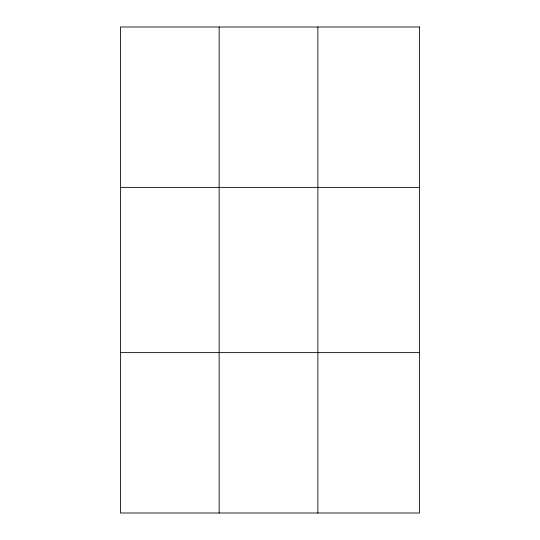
<?xml version="1.0" encoding="UTF-8"?>
<svg xmlns="http://www.w3.org/2000/svg" width="540" height="540" viewBox="0 0 540 540"><rect width="100%" height="100%" fill="white"/><g stroke="black" fill="none" stroke-linecap="round" stroke-linejoin="round"><path stroke-width="0.81" d="M219.146 27L219.146 513M317.864 27L317.864 513M120.433 187.38L419.567 187.38M120.433 352.62L419.567 352.62M419.567 27L419.567 513L120.433 513L120.433 27L419.567 27"/></g></svg>
